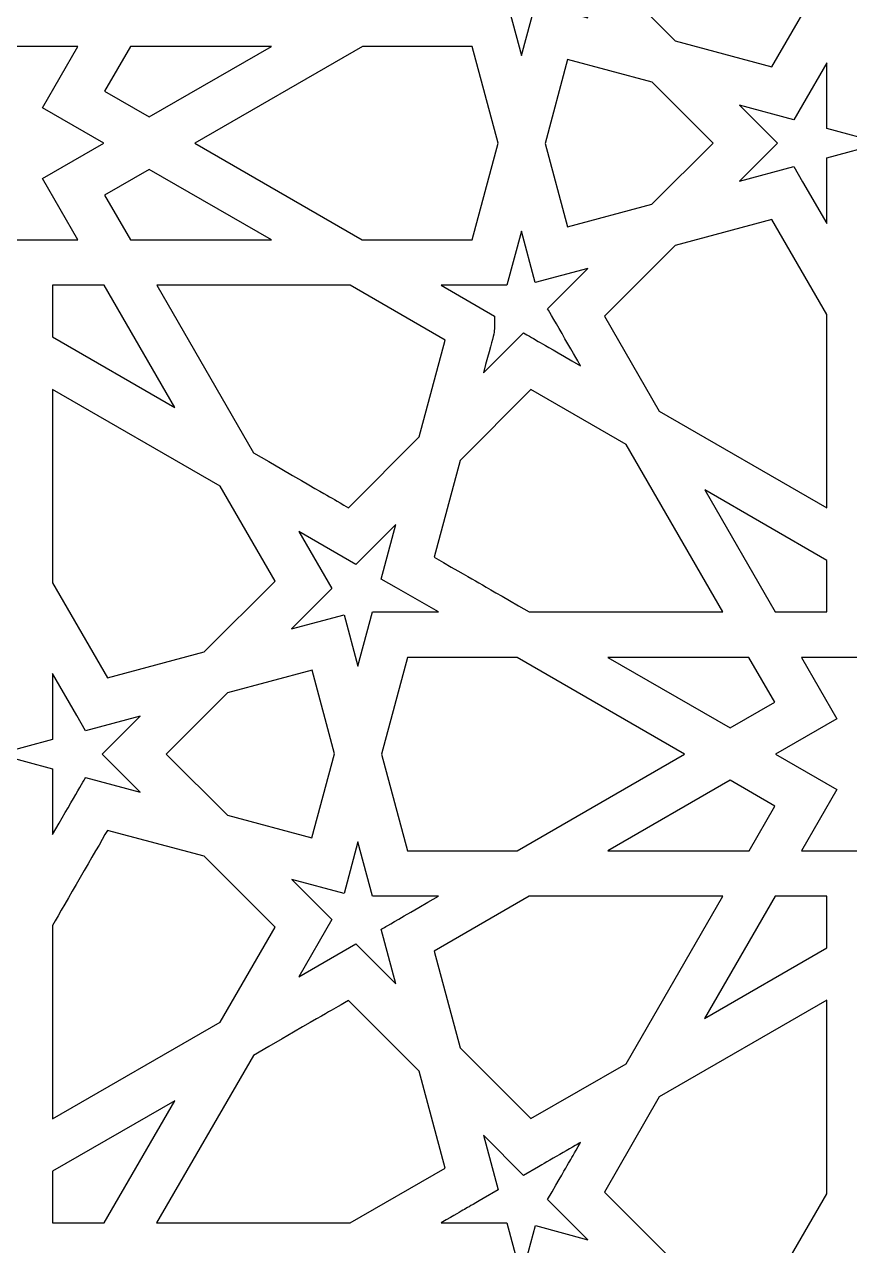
# Model space of a CAD drawing. Header units: millimetres. Extents: x -57 to 56, y -100 to 112.
# Drawn here: x -28.94 to -3.55, y -56.68 to -19.1 of the extents above; entities that cross this region are included whole.
import ezdxf

# ---------------------------------------------------------------- set-up
doc = ezdxf.new("R2010")
doc.units = ezdxf.units.MM
doc.header["$MEASUREMENT"] = 0
doc.layers.add('layer 1', color=7, linetype='Continuous')

msp = doc.modelspace()

# ---------------------------------------------------------------- linework, layer by layer
at = {"layer": 'layer 1', "color": 250}
for points, knots in [([(-24.372, 94.4411), (-38.1806, 87.6628), (-48.5742, 75.4542), (-53.0874, 60.935), (-53.0874, 60.935), (-56.6521, 49.4658), (-55.5912, 52.1945), (-55.5912, -99.8361), (-55.5912, -99.8361), (-52.4793, -99.8361), (52.9544, -99.8361), (55.9213, -99.8361), (55.9213, -99.8361), (55.9213, -98.4327), (55.9213, -97.8601), (55.9213, -96.466), (55.9213, -96.466), (55.9213, 55.9079), (56.001, 45.5757), (55.7428, 48.8312), (55.7428, 48.8312), (52.6358, 88.0279), (10.7823, 111.699), (-24.372, 94.4411)], [0, 0, 0, 0, 0.1428571, 0.1428571, 0.1428571, 0.1428571, 0.2857143, 0.2857143, 0.2857143, 0.2857143, 0.4285714, 0.4285714, 0.4285714, 0.4285714, 0.5714286, 0.5714286, 0.5714286, 0.5714286, 0.7142857, 0.7142857, 0.7142857, 0.7142857, 1, 1, 1, 1]), ([(-5.9351, -20.4036), (-5.9351, -20.4036), (-8.9129, -19.6053), (-8.9129, -19.6053), (-8.9129, -19.6053), (-8.9129, -19.6053), (-11.0913, -17.4265), (-11.0913, -17.4265), (-11.0913, -17.4265), (-11.0913, -17.4265), (-9.4022, -14.5023), (-9.4022, -14.5023), (-9.4022, -14.5023), (-9.4022, -14.5023), (-4.2471, -11.5259), (-4.2471, -11.5259), (-4.2471, -11.5259), (-4.2471, -11.5259), (-4.2471, -17.4794), (-4.2471, -17.4794), (-4.2471, -17.4794), (-4.2471, -17.4794), (-5.9351, -20.4036), (-5.9351, -20.4036)], [0, 0, 0, 0, 0.1428571, 0.1428571, 0.1428571, 0.1428571, 0.2857143, 0.2857143, 0.2857143, 0.2857143, 0.4285714, 0.4285714, 0.4285714, 0.4285714, 0.5714286, 0.5714286, 0.5714286, 0.5714286, 0.7142857, 0.7142857, 0.7142857, 0.7142857, 1, 1, 1, 1]), ([(-12.8383, -17.6558), (-12.8383, -17.6558), (-12.8379, -17.6562), (-12.8379, -17.6562), (-12.8379, -17.6562), (-12.8379, -17.6562), (-12.8383, -17.6569), (-12.8383, -17.6569), (-12.8383, -17.6569), (-12.8383, -17.6569), (-11.6029, -18.8923), (-11.6029, -18.8923), (-11.6029, -18.8923), (-11.6029, -18.8923), (-13.2154, -18.4601), (-13.2154, -18.4601), (-13.2154, -18.4601), (-13.2154, -18.4601), (-13.6416, -20.0536), (-13.6416, -20.0536), (-13.6416, -20.0536), (-13.6416, -20.0536), (-14.0914, -18.3758), (-14.0914, -18.3758), (-14.0914, -18.3758), (-14.7669, -18.3758), (-15.2181, -18.3758), (-16.116, -18.3758), (-16.116, -18.3758), (-16.116, -18.3758), (-14.3616, -17.363), (-14.3616, -17.363), (-14.3616, -17.363), (-14.3616, -17.363), (-14.3619, -17.3619), (-14.3619, -17.3619), (-14.3619, -17.3619), (-14.3619, -17.3619), (-14.3616, -17.3616), (-14.3616, -17.3616), (-14.3616, -17.3616), (-14.3616, -17.3616), (-14.8117, -15.6831), (-14.8117, -15.6831), (-14.8117, -15.6831), (-14.8117, -15.6831), (-13.5809, -16.915), (-13.5809, -16.915), (-13.5809, -16.915), (-13.5809, -16.915), (-11.8255, -15.9022), (-11.8255, -15.9022), (-11.8255, -15.9022), (-12.2566, -16.6486), (-12.0389, -16.2715), (-12.8383, -17.6558)], [0, 0, 0, 0, 0.0666667, 0.0666667, 0.0666667, 0.0666667, 0.1333333, 0.1333333, 0.1333333, 0.1333333, 0.2, 0.2, 0.2, 0.2, 0.2666667, 0.2666667, 0.2666667, 0.2666667, 0.3333333, 0.3333333, 0.3333333, 0.3333333, 0.4, 0.4, 0.4, 0.4, 0.4666667, 0.4666667, 0.4666667, 0.4666667, 0.5333333, 0.5333333, 0.5333333, 0.5333333, 0.6, 0.6, 0.6, 0.6, 0.6666667, 0.6666667, 0.6666667, 0.6666667, 0.7333333, 0.7333333, 0.7333333, 0.7333333, 0.8, 0.8, 0.8, 0.8, 0.8666667, 0.8666667, 0.8666667, 0.8666667, 1, 1, 1, 1]), ([(-31.3556, -26.8178), (-31.3556, -26.8178), (-32.4448, -28.7045), (-32.4448, -28.7045), (-32.4448, -28.7045), (-32.4448, -28.7045), (-33.5341, -26.8178), (-33.5341, -26.8178), (-33.5341, -26.8178), (-33.5341, -26.8178), (-35.4225, -27.9075), (-35.4225, -27.9075), (-35.4225, -27.9075), (-35.4225, -27.9075), (-35.4225, -25.727), (-35.4225, -25.727), (-35.4225, -25.727), (-35.4225, -25.727), (-37.6006, -25.727), (-37.6006, -25.727), (-37.6006, -25.727), (-37.6006, -25.727), (-36.5118, -23.8414), (-36.5118, -23.8414), (-36.5118, -23.8414), (-36.5118, -23.8414), (-36.5124, -23.8411), (-36.5124, -23.8411), (-36.5124, -23.8411), (-36.5124, -23.8411), (-36.5118, -23.84), (-36.5118, -23.84), (-36.5118, -23.84), (-36.5118, -23.84), (-38.3985, -22.7513), (-38.3985, -22.7513), (-38.3985, -22.7513), (-38.3985, -22.7513), (-36.5121, -21.6627), (-36.5121, -21.6627), (-36.5121, -21.6627), (-36.5121, -21.6627), (-36.5127, -21.662), (-36.5127, -21.662), (-36.5127, -21.662), (-36.5127, -21.662), (-36.5118, -21.6612), (-36.5118, -21.6612), (-36.5118, -21.6612), (-36.5118, -21.6612), (-37.601, -19.7746), (-37.601, -19.7746), (-37.601, -19.7746), (-37.601, -19.7746), (-35.4225, -19.7746), (-35.4225, -19.7746), (-35.4225, -19.7746), (-35.4225, -19.7746), (-35.4225, -17.5951), (-35.4225, -17.5951), (-35.4225, -17.5951), (-35.4225, -17.5951), (-33.5341, -18.6849), (-33.5341, -18.6849), (-33.5341, -18.6849), (-33.5341, -18.6849), (-32.4449, -16.7975), (-32.4449, -16.7975), (-32.4449, -16.7975), (-32.4449, -16.7975), (-31.3556, -18.6849), (-31.3556, -18.6849), (-31.3556, -18.6849), (-31.3556, -18.6849), (-29.4673, -17.5951), (-29.4673, -17.5951), (-29.4673, -17.5951), (-29.4673, -17.5951), (-29.4673, -19.7746), (-29.4673, -19.7746), (-29.4673, -19.7746), (-29.4673, -19.7746), (-27.2887, -19.7746), (-27.2887, -19.7746), (-27.2887, -19.7746), (-27.2887, -19.7746), (-28.3777, -21.6612), (-28.3777, -21.6612), (-28.3777, -21.6612), (-28.3777, -21.6612), (-28.3773, -21.6616), (-28.3773, -21.6616), (-28.3773, -21.6616), (-28.3773, -21.6616), (-28.3777, -21.6623), (-28.3777, -21.6623), (-28.3777, -21.6623), (-28.3777, -21.6623), (-26.4924, -22.7513), (-26.4924, -22.7513), (-26.4924, -22.7513), (-26.4924, -22.7513), (-28.3779, -23.8404), (-28.3779, -23.8404), (-28.3779, -23.8404), (-28.3779, -23.8404), (-28.3774, -23.8411), (-28.3774, -23.8411), (-28.3774, -23.8411), (-28.3774, -23.8411), (-28.3779, -23.8414), (-28.3779, -23.8414), (-28.3779, -23.8414), (-28.3779, -23.8414), (-27.2892, -25.727), (-27.2892, -25.727), (-27.2892, -25.727), (-27.2892, -25.727), (-29.4673, -25.727), (-29.4673, -25.727), (-29.4673, -25.727), (-29.4673, -25.727), (-29.4673, -27.9075), (-29.4673, -27.9075), (-29.4673, -27.9075), (-29.4673, -27.9075), (-31.3556, -26.8178), (-31.3556, -26.8178)], [0, 0, 0, 0, 0.030303, 0.030303, 0.030303, 0.030303, 0.0606061, 0.0606061, 0.0606061, 0.0606061, 0.0909091, 0.0909091, 0.0909091, 0.0909091, 0.1212121, 0.1212121, 0.1212121, 0.1212121, 0.1515152, 0.1515152, 0.1515152, 0.1515152, 0.1818182, 0.1818182, 0.1818182, 0.1818182, 0.2121212, 0.2121212, 0.2121212, 0.2121212, 0.2424242, 0.2424242, 0.2424242, 0.2424242, 0.2727273, 0.2727273, 0.2727273, 0.2727273, 0.3030303, 0.3030303, 0.3030303, 0.3030303, 0.3333333, 0.3333333, 0.3333333, 0.3333333, 0.3636364, 0.3636364, 0.3636364, 0.3636364, 0.3939394, 0.3939394, 0.3939394, 0.3939394, 0.4242424, 0.4242424, 0.4242424, 0.4242424, 0.4545455, 0.4545455, 0.4545455, 0.4545455, 0.4848485, 0.4848485, 0.4848485, 0.4848485, 0.5151515, 0.5151515, 0.5151515, 0.5151515, 0.5454545, 0.5454545, 0.5454545, 0.5454545, 0.5757576, 0.5757576, 0.5757576, 0.5757576, 0.6060606, 0.6060606, 0.6060606, 0.6060606, 0.6363636, 0.6363636, 0.6363636, 0.6363636, 0.6666667, 0.6666667, 0.6666667, 0.6666667, 0.6969697, 0.6969697, 0.6969697, 0.6969697, 0.7272727, 0.7272727, 0.7272727, 0.7272727, 0.7575758, 0.7575758, 0.7575758, 0.7575758, 0.7878788, 0.7878788, 0.7878788, 0.7878788, 0.8181818, 0.8181818, 0.8181818, 0.8181818, 0.8484848, 0.8484848, 0.8484848, 0.8484848, 0.8787879, 0.8787879, 0.8787879, 0.8787879, 0.9090909, 0.9090909, 0.9090909, 0.9090909, 0.9393939, 0.9393939, 0.9393939, 0.9393939, 1, 1, 1, 1]), ([(-21.3358, -19.7746), (-21.3358, -19.7746), (-25.0937, -21.9438), (-25.0937, -21.9438), (-25.0937, -21.9438), (-25.0937, -21.9438), (-26.4687, -21.1501), (-26.4687, -21.1501), (-26.4687, -21.1501), (-26.4687, -21.1501), (-25.6749, -19.7746), (-25.6749, -19.7746), (-25.6749, -19.7746), (-25.6749, -19.7746), (-21.3358, -19.7746), (-21.3358, -19.7746)], [0, 0, 0, 0, 0.2, 0.2, 0.2, 0.2, 0.4, 0.4, 0.4, 0.4, 0.6, 0.6, 0.6, 0.6, 1, 1, 1, 1]), ([(-23.6951, -22.7513), (-23.6951, -22.7513), (-18.5385, -19.7746), (-18.5385, -19.7746), (-18.5385, -19.7746), (-18.5385, -19.7746), (-15.1635, -19.7746), (-15.1635, -19.7746), (-15.1635, -19.7746), (-15.1635, -19.7746), (-14.3651, -22.7513), (-14.3651, -22.7513), (-14.3651, -22.7513), (-14.3651, -22.7513), (-15.1624, -25.727), (-15.1624, -25.727), (-15.1624, -25.727), (-15.1624, -25.727), (-18.5406, -25.727), (-18.5406, -25.727), (-18.5406, -25.727), (-18.5406, -25.727), (-23.6951, -22.7513), (-23.6951, -22.7513)], [0, 0, 0, 0, 0.1428571, 0.1428571, 0.1428571, 0.1428571, 0.2857143, 0.2857143, 0.2857143, 0.2857143, 0.4285714, 0.4285714, 0.4285714, 0.4285714, 0.5714286, 0.5714286, 0.5714286, 0.5714286, 0.7142857, 0.7142857, 0.7142857, 0.7142857, 1, 1, 1, 1]), ([(-12.2252, -20.1746), (-12.2252, -20.1746), (-9.6248, -20.8714), (-9.6248, -20.8714), (-9.6248, -20.8714), (-9.6248, -20.8714), (-7.7463, -22.7499), (-7.7463, -22.7499), (-7.7463, -22.7499), (-7.7463, -22.7499), (-9.6294, -24.6331), (-9.6294, -24.6331), (-9.6294, -24.6331), (-9.6294, -24.6331), (-12.2298, -25.3294), (-12.2298, -25.3294), (-12.2298, -25.3294), (-12.2298, -25.3294), (-12.917, -22.7609), (-12.917, -22.7609), (-12.917, -22.7609), (-12.917, -22.7609), (-12.2252, -20.1746), (-12.2252, -20.1746)], [0, 0, 0, 0, 0.1428571, 0.1428571, 0.1428571, 0.1428571, 0.2857143, 0.2857143, 0.2857143, 0.2857143, 0.4285714, 0.4285714, 0.4285714, 0.4285714, 0.5714286, 0.5714286, 0.5714286, 0.5714286, 0.7142857, 0.7142857, 0.7142857, 0.7142857, 1, 1, 1, 1]), ([(-4.9929, -23.9363), (-4.9929, -23.9363), (-4.9932, -23.9363), (-4.9932, -23.9363), (-4.9932, -23.9363), (-4.9932, -23.9363), (-5.261, -23.4721), (-5.261, -23.4721), (-5.261, -23.4721), (-5.261, -23.4721), (-6.936, -23.9208), (-6.936, -23.9208), (-6.936, -23.9208), (-6.936, -23.9208), (-5.7676, -22.7524), (-5.7676, -22.7524), (-5.7676, -22.7524), (-5.7676, -22.7524), (-5.77, -22.7499), (-5.77, -22.7499), (-5.77, -22.7499), (-5.77, -22.7499), (-5.7697, -22.7496), (-5.7697, -22.7496), (-5.7697, -22.7496), (-5.7697, -22.7496), (-6.9363, -21.5829), (-6.9363, -21.5829), (-6.9363, -21.5829), (-6.9363, -21.5829), (-5.261, -22.032), (-5.261, -22.032), (-5.261, -22.032), (-5.261, -22.032), (-4.9929, -21.5678), (-4.9929, -21.5678), (-4.9929, -21.5678), (-4.9929, -21.5678), (-4.9929, -21.5678), (-4.9929, -21.5678), (-4.9929, -21.5678), (-4.9929, -21.5678), (-4.2471, -20.2759), (-4.2471, -20.2759), (-4.2471, -20.2759), (-4.2471, -21.1755), (-4.2471, -21.6281), (-4.2471, -22.3022), (-4.2471, -22.3022), (-4.2471, -22.3022), (-2.5714, -22.7517), (-2.5714, -22.7517), (-2.5714, -22.7517), (-2.5714, -22.7517), (-4.2471, -23.2004), (-4.2471, -23.2004), (-4.2471, -23.2004), (-4.2471, -23.8576), (-4.2471, -24.3431), (-4.2471, -25.2278), (-4.2471, -25.2278), (-4.2471, -25.2278), (-4.9929, -23.9363), (-4.9929, -23.9363)], [0, 0, 0, 0, 0.0588235, 0.0588235, 0.0588235, 0.0588235, 0.1176471, 0.1176471, 0.1176471, 0.1176471, 0.1764706, 0.1764706, 0.1764706, 0.1764706, 0.2352941, 0.2352941, 0.2352941, 0.2352941, 0.2941176, 0.2941176, 0.2941176, 0.2941176, 0.3529412, 0.3529412, 0.3529412, 0.3529412, 0.4117647, 0.4117647, 0.4117647, 0.4117647, 0.4705882, 0.4705882, 0.4705882, 0.4705882, 0.5294118, 0.5294118, 0.5294118, 0.5294118, 0.5882353, 0.5882353, 0.5882353, 0.5882353, 0.6470588, 0.6470588, 0.6470588, 0.6470588, 0.7058824, 0.7058824, 0.7058824, 0.7058824, 0.7647059, 0.7647059, 0.7647059, 0.7647059, 0.8235294, 0.8235294, 0.8235294, 0.8235294, 0.8823529, 0.8823529, 0.8823529, 0.8823529, 1, 1, 1, 1]), ([(-21.3378, -25.727), (-21.3378, -25.727), (-25.6749, -25.727), (-25.6749, -25.727), (-25.6749, -25.727), (-25.6749, -25.727), (-26.4684, -24.3526), (-26.4684, -24.3526), (-26.4684, -24.3526), (-26.4684, -24.3526), (-25.0937, -23.5588), (-25.0937, -23.5588), (-25.0937, -23.5588), (-25.0937, -23.5588), (-21.3378, -25.727), (-21.3378, -25.727)], [0, 0, 0, 0, 0.2, 0.2, 0.2, 0.2, 0.4, 0.4, 0.4, 0.4, 0.6, 0.6, 0.6, 0.6, 1, 1, 1, 1]), ([(-9.4033, -31.001), (-9.4033, -31.001), (-11.092, -28.0765), (-11.092, -28.0765), (-11.092, -28.0765), (-11.092, -28.0765), (-8.9129, -25.8967), (-8.9129, -25.8967), (-8.9129, -25.8967), (-8.9129, -25.8967), (-5.9355, -25.0991), (-5.9355, -25.0991), (-5.9355, -25.0991), (-5.9355, -25.0991), (-4.2471, -28.0229), (-4.2471, -28.0229), (-4.2471, -28.0229), (-4.2471, -28.0229), (-4.2471, -33.9781), (-4.2471, -33.9781), (-4.2471, -33.9781), (-4.2471, -33.9781), (-9.4033, -31.001), (-9.4033, -31.001)], [0, 0, 0, 0, 0.1428571, 0.1428571, 0.1428571, 0.1428571, 0.2857143, 0.2857143, 0.2857143, 0.2857143, 0.4285714, 0.4285714, 0.4285714, 0.4285714, 0.5714286, 0.5714286, 0.5714286, 0.5714286, 0.7142857, 0.7142857, 0.7142857, 0.7142857, 1, 1, 1, 1]), ([(-11.8244, -29.603), (-13.3784, -28.7059), (-12.9956, -28.9271), (-13.5805, -28.5891), (-13.5805, -28.5891), (-13.5805, -28.5891), (-14.8139, -29.8228), (-14.8139, -29.8228), (-14.8139, -29.8228), (-14.4194, -28.3496), (-14.478, -28.7076), (-14.478, -28.0719), (-14.478, -28.0719), (-14.478, -28.0719), (-16.1174, -27.1258), (-16.1174, -27.1258), (-16.1174, -27.1258), (-15.2174, -27.1258), (-14.7638, -27.1258), (-14.0903, -27.1258), (-14.0903, -27.1258), (-14.0903, -27.1258), (-13.6433, -25.4571), (-13.6433, -25.4571), (-13.6433, -25.4571), (-13.6433, -25.4571), (-13.2197, -27.0411), (-13.2197, -27.0411), (-13.2197, -27.0411), (-13.2197, -27.0411), (-13.2182, -27.0408), (-13.2182, -27.0408), (-13.2182, -27.0408), (-13.2182, -27.0408), (-13.2175, -27.0443), (-13.2175, -27.0443), (-13.2175, -27.0443), (-13.2175, -27.0443), (-11.6039, -26.6121), (-11.6039, -26.6121), (-11.6039, -26.6121), (-11.6039, -26.6121), (-12.8383, -27.8469), (-12.8383, -27.8469), (-12.8383, -27.8469), (-12.7628, -27.9774), (-11.8272, -29.5984), (-11.8244, -29.603)], [0, 0, 0, 0, 0.0769231, 0.0769231, 0.0769231, 0.0769231, 0.1538462, 0.1538462, 0.1538462, 0.1538462, 0.2307692, 0.2307692, 0.2307692, 0.2307692, 0.3076923, 0.3076923, 0.3076923, 0.3076923, 0.3846154, 0.3846154, 0.3846154, 0.3846154, 0.4615385, 0.4615385, 0.4615385, 0.4615385, 0.5384615, 0.5384615, 0.5384615, 0.5384615, 0.6153846, 0.6153846, 0.6153846, 0.6153846, 0.6923077, 0.6923077, 0.6923077, 0.6923077, 0.7692308, 0.7692308, 0.7692308, 0.7692308, 0.8461538, 0.8461538, 0.8461538, 0.8461538, 1, 1, 1, 1]), ([(-26.4818, -27.1258), (-26.4818, -27.1258), (-24.3122, -30.8839), (-24.3122, -30.8839), (-24.3122, -30.8839), (-24.3122, -30.8839), (-28.07, -28.714), (-28.07, -28.714), (-28.07, -28.714), (-28.07, -28.714), (-28.07, -27.1258), (-28.07, -27.1258), (-28.07, -27.1258), (-28.07, -27.1258), (-26.4818, -27.1258), (-26.4818, -27.1258)], [0, 0, 0, 0, 0.2, 0.2, 0.2, 0.2, 0.4, 0.4, 0.4, 0.4, 0.6, 0.6, 0.6, 0.6, 1, 1, 1, 1]), ([(-18.9156, -27.1258), (-18.9156, -27.1258), (-15.9904, -28.8138), (-15.9904, -28.8138), (-15.9904, -28.8138), (-15.9904, -28.8138), (-16.7876, -31.7899), (-16.7876, -31.7899), (-16.7876, -31.7899), (-16.7876, -31.7899), (-18.9668, -33.97), (-18.9668, -33.97), (-18.9668, -33.97), (-19.8078, -33.4846), (-19.1809, -33.8465), (-21.8903, -32.282), (-21.8903, -32.282), (-21.8903, -32.282), (-24.8672, -27.1258), (-24.8672, -27.1258), (-24.8672, -27.1258), (-24.8672, -27.1258), (-18.9156, -27.1258), (-18.9156, -27.1258)], [0, 0, 0, 0, 0.1428571, 0.1428571, 0.1428571, 0.1428571, 0.2857143, 0.2857143, 0.2857143, 0.2857143, 0.4285714, 0.4285714, 0.4285714, 0.4285714, 0.5714286, 0.5714286, 0.5714286, 0.5714286, 0.7142857, 0.7142857, 0.7142857, 0.7142857, 1, 1, 1, 1]), ([(-28.07, -30.329), (-28.07, -30.329), (-22.9139, -33.3057), (-22.9139, -33.3057), (-22.9139, -33.3057), (-22.9139, -33.3057), (-21.2259, -36.2296), (-21.2259, -36.2296), (-21.2259, -36.2296), (-21.2259, -36.2296), (-23.4043, -38.408), (-23.4043, -38.408), (-23.4043, -38.408), (-23.4043, -38.408), (-26.3819, -39.2063), (-26.3819, -39.2063), (-26.3819, -39.2063), (-26.3819, -39.2063), (-28.07, -36.2821), (-28.07, -36.2821), (-28.07, -36.2821), (-28.07, -36.2821), (-28.07, -30.329), (-28.07, -30.329)], [0, 0, 0, 0, 0.1428571, 0.1428571, 0.1428571, 0.1428571, 0.2857143, 0.2857143, 0.2857143, 0.2857143, 0.4285714, 0.4285714, 0.4285714, 0.4285714, 0.5714286, 0.5714286, 0.5714286, 0.5714286, 0.7142857, 0.7142857, 0.7142857, 0.7142857, 1, 1, 1, 1]), ([(-16.328, -35.4919), (-16.328, -35.4919), (-15.5296, -32.5148), (-15.5296, -32.5148), (-15.5296, -32.5148), (-15.5296, -32.5148), (-13.3505, -30.3357), (-13.3505, -30.3357), (-13.3505, -30.3357), (-13.3505, -30.3357), (-10.426, -32.0252), (-10.426, -32.0252), (-10.426, -32.0252), (-10.426, -32.0252), (-7.4496, -37.1803), (-7.4496, -37.1803), (-7.4496, -37.1803), (-7.4496, -37.1803), (-13.4042, -37.1803), (-13.4042, -37.1803), (-13.4042, -37.1803), (-15.3102, -36.0796), (-14.659, -36.4557), (-16.328, -35.4919)], [0, 0, 0, 0, 0.1428571, 0.1428571, 0.1428571, 0.1428571, 0.2857143, 0.2857143, 0.2857143, 0.2857143, 0.4285714, 0.4285714, 0.4285714, 0.4285714, 0.5714286, 0.5714286, 0.5714286, 0.5714286, 0.7142857, 0.7142857, 0.7142857, 0.7142857, 1, 1, 1, 1]), ([(-8.0059, -33.4215), (-8.0059, -33.4215), (-4.2471, -35.5917), (-4.2471, -35.5917), (-4.2471, -35.5917), (-4.2471, -35.5917), (-4.2471, -37.1803), (-4.2471, -37.1803), (-4.2471, -37.1803), (-4.2471, -37.1803), (-5.8357, -37.1803), (-5.8357, -37.1803), (-5.8357, -37.1803), (-5.8357, -37.1803), (-8.0059, -33.4215), (-8.0059, -33.4215)], [0, 0, 0, 0, 0.2, 0.2, 0.2, 0.2, 0.4, 0.4, 0.4, 0.4, 0.6, 0.6, 0.6, 0.6, 1, 1, 1, 1]), ([(-19.479, -36.4603), (-19.479, -36.4603), (-19.4797, -36.4592), (-19.4797, -36.4592), (-19.4797, -36.4592), (-19.4797, -36.4592), (-19.479, -36.4589), (-19.479, -36.4589), (-19.479, -36.4589), (-19.479, -36.4589), (-20.4918, -34.7045), (-20.4918, -34.7045), (-20.4918, -34.7045), (-20.4918, -34.7045), (-18.7367, -35.7177), (-18.7367, -35.7177), (-18.7367, -35.7177), (-18.7367, -35.7177), (-17.5048, -34.4851), (-17.5048, -34.4851), (-17.5048, -34.4851), (-17.5048, -34.4851), (-17.9553, -36.1661), (-17.9553, -36.1661), (-17.9553, -36.1661), (-17.9553, -36.1661), (-17.4911, -36.4338), (-17.4911, -36.4338), (-17.4911, -36.4338), (-17.4911, -36.4338), (-17.4911, -36.4342), (-17.4911, -36.4342), (-17.4911, -36.4342), (-17.4911, -36.4342), (-16.1989, -37.1803), (-16.1989, -37.1803), (-16.1989, -37.1803), (-17.0988, -37.1803), (-17.5514, -37.1803), (-18.2256, -37.1803), (-18.2256, -37.1803), (-18.2256, -37.1803), (-18.6732, -38.8503), (-18.6732, -38.8503), (-18.6732, -38.8503), (-18.6732, -38.8503), (-19.0976, -37.2643), (-19.0976, -37.2643), (-19.0976, -37.2643), (-19.0976, -37.2643), (-20.7172, -37.6982), (-20.7172, -37.6982), (-20.7172, -37.6982), (-20.7172, -37.6982), (-19.479, -36.4603), (-19.479, -36.4603)], [0, 0, 0, 0, 0.0666667, 0.0666667, 0.0666667, 0.0666667, 0.1333333, 0.1333333, 0.1333333, 0.1333333, 0.2, 0.2, 0.2, 0.2, 0.2666667, 0.2666667, 0.2666667, 0.2666667, 0.3333333, 0.3333333, 0.3333333, 0.3333333, 0.4, 0.4, 0.4, 0.4, 0.4666667, 0.4666667, 0.4666667, 0.4666667, 0.5333333, 0.5333333, 0.5333333, 0.5333333, 0.6, 0.6, 0.6, 0.6, 0.6666667, 0.6666667, 0.6666667, 0.6666667, 0.7333333, 0.7333333, 0.7333333, 0.7333333, 0.8, 0.8, 0.8, 0.8, 0.8666667, 0.8666667, 0.8666667, 0.8666667, 1, 1, 1, 1]), ([(1.2171, -45.6223), (1.2171, -45.6223), (0.1277, -47.5089), (0.1277, -47.5089), (0.1277, -47.5089), (0.1277, -47.5089), (-0.9617, -45.6223), (-0.9617, -45.6223), (-0.9617, -45.6223), (-0.9617, -45.6223), (-2.8497, -46.7116), (-2.8497, -46.7116), (-2.8497, -46.7116), (-2.8497, -46.7116), (-2.8497, -44.5311), (-2.8497, -44.5311), (-2.8497, -44.5311), (-2.8497, -44.5311), (-5.0289, -44.5311), (-5.0289, -44.5311), (-5.0289, -44.5311), (-5.0289, -44.5311), (-3.9391, -42.6445), (-3.9391, -42.6445), (-3.9391, -42.6445), (-3.9391, -42.6445), (-5.8272, -41.5551), (-5.8272, -41.5551), (-5.8272, -41.5551), (-5.8272, -41.5551), (-3.9391, -40.4657), (-3.9391, -40.4657), (-3.9391, -40.4657), (-3.9391, -40.4657), (-5.0292, -38.5776), (-5.0292, -38.5776), (-5.0292, -38.5776), (-5.0292, -38.5776), (-2.8497, -38.5776), (-2.8497, -38.5776), (-2.8497, -38.5776), (-2.8497, -38.5776), (-2.8497, -36.3982), (-2.8497, -36.3982), (-2.8497, -36.3982), (-2.8497, -36.3982), (-0.9617, -37.4879), (-0.9617, -37.4879), (-0.9617, -37.4879), (-0.9617, -37.4879), (0.1277, -35.6006), (0.1277, -35.6006), (0.1277, -35.6006), (0.1277, -35.6006), (1.2171, -37.4879), (1.2171, -37.4879), (1.2171, -37.4879), (1.2171, -37.4879), (3.1055, -36.3982), (3.1055, -36.3982), (3.1055, -36.3982), (3.1055, -36.3982), (3.1055, -38.5776), (3.1055, -38.5776), (3.1055, -38.5776), (3.1055, -38.5776), (5.2846, -38.5776), (5.2846, -38.5776), (5.2846, -38.5776), (5.2846, -38.5776), (4.1949, -40.4657), (4.1949, -40.4657), (4.1949, -40.4657), (4.1949, -40.4657), (6.0815, -41.5551), (6.0815, -41.5551), (6.0815, -41.5551), (6.0815, -41.5551), (4.1945, -42.6445), (4.1945, -42.6445), (4.1945, -42.6445), (4.1945, -42.6445), (5.2842, -44.5311), (5.2842, -44.5311), (5.2842, -44.5311), (5.2842, -44.5311), (3.1055, -44.5311), (3.1055, -44.5311), (3.1055, -44.5311), (3.1055, -44.5311), (3.1055, -46.7116), (3.1055, -46.7116), (3.1055, -46.7116), (3.1055, -46.7116), (1.2171, -45.6223), (1.2171, -45.6223)], [0, 0, 0, 0, 0.04, 0.04, 0.04, 0.04, 0.08, 0.08, 0.08, 0.08, 0.12, 0.12, 0.12, 0.12, 0.16, 0.16, 0.16, 0.16, 0.2, 0.2, 0.2, 0.2, 0.24, 0.24, 0.24, 0.24, 0.28, 0.28, 0.28, 0.28, 0.32, 0.32, 0.32, 0.32, 0.36, 0.36, 0.36, 0.36, 0.4, 0.4, 0.4, 0.4, 0.44, 0.44, 0.44, 0.44, 0.48, 0.48, 0.48, 0.48, 0.52, 0.52, 0.52, 0.52, 0.56, 0.56, 0.56, 0.56, 0.6, 0.6, 0.6, 0.6, 0.64, 0.64, 0.64, 0.64, 0.68, 0.68, 0.68, 0.68, 0.72, 0.72, 0.72, 0.72, 0.76, 0.76, 0.76, 0.76, 0.8, 0.8, 0.8, 0.8, 0.84, 0.84, 0.84, 0.84, 0.88, 0.88, 0.88, 0.88, 0.92, 0.92, 0.92, 0.92, 1, 1, 1, 1]), ([(-8.6223, -41.5551), (-8.6223, -41.5551), (-13.7781, -44.5311), (-13.7781, -44.5311), (-13.7781, -44.5311), (-13.7781, -44.5311), (-17.1549, -44.5311), (-17.1549, -44.5311), (-17.1549, -44.5311), (-17.1549, -44.5311), (-17.9522, -41.5551), (-17.9522, -41.5551), (-17.9522, -41.5551), (-17.9522, -41.5551), (-17.1538, -38.5776), (-17.1538, -38.5776), (-17.1538, -38.5776), (-17.1538, -38.5776), (-13.7788, -38.5776), (-13.7788, -38.5776), (-13.7788, -38.5776), (-13.7788, -38.5776), (-8.6223, -41.5547), (-8.6223, -41.5547), (-8.6223, -41.5547), (-8.6223, -41.5547), (-8.6226, -41.5551), (-8.6226, -41.5551), (-8.6226, -41.5551), (-8.6226, -41.5551), (-8.6223, -41.5551), (-8.6223, -41.5551)], [0, 0, 0, 0, 0.1111111, 0.1111111, 0.1111111, 0.1111111, 0.2222222, 0.2222222, 0.2222222, 0.2222222, 0.3333333, 0.3333333, 0.3333333, 0.3333333, 0.4444444, 0.4444444, 0.4444444, 0.4444444, 0.5555556, 0.5555556, 0.5555556, 0.5555556, 0.6666667, 0.6666667, 0.6666667, 0.6666667, 0.7777778, 0.7777778, 0.7777778, 0.7777778, 1, 1, 1, 1]), ([(-7.2245, -40.7483), (-7.2245, -40.7483), (-10.9845, -38.5776), (-10.9845, -38.5776), (-10.9845, -38.5776), (-10.5198, -38.5776), (-7.1956, -38.5776), (-6.6428, -38.5776), (-6.6428, -38.5776), (-6.6428, -38.5776), (-5.8484, -39.9538), (-5.8484, -39.9538), (-5.8484, -39.9538), (-5.8484, -39.9538), (-7.2245, -40.7483), (-7.2245, -40.7483)], [0, 0, 0, 0, 0.2, 0.2, 0.2, 0.2, 0.4, 0.4, 0.4, 0.4, 0.6, 0.6, 0.6, 0.6, 1, 1, 1, 1]), ([(-29.7452, -41.5547), (-29.7452, -41.5547), (-28.07, -41.1053), (-28.07, -41.1053), (-28.07, -41.1053), (-28.07, -41.1053), (-28.07, -41.1039), (-28.07, -41.1039), (-28.07, -41.1039), (-28.07, -40.4297), (-28.07, -39.9778), (-28.07, -39.0789), (-28.07, -39.0789), (-28.07, -39.0789), (-27.3242, -40.3708), (-27.3242, -40.3708), (-27.3242, -40.3708), (-27.3242, -40.3708), (-27.324, -40.3708), (-27.324, -40.3708), (-27.324, -40.3708), (-27.324, -40.3708), (-27.056, -40.8351), (-27.056, -40.8351), (-27.056, -40.8351), (-27.056, -40.8351), (-25.3756, -40.3846), (-25.3756, -40.3846), (-25.3756, -40.3846), (-25.3756, -40.3846), (-26.5474, -41.5562), (-26.5474, -41.5562), (-26.5474, -41.5562), (-26.5474, -41.5562), (-25.38, -42.7238), (-25.38, -42.7238), (-25.38, -42.7238), (-25.38, -42.7238), (-27.056, -42.2748), (-27.056, -42.2748), (-27.056, -42.2748), (-27.056, -42.2748), (-27.5234, -43.084), (-28.07, -44.0305), (-28.07, -44.0305), (-28.07, -43.1306), (-28.07, -42.6776), (-28.07, -42.0031), (-28.07, -42.0031), (-28.07, -42.0031), (-29.7452, -41.5547), (-29.7452, -41.5547)], [0, 0, 0, 0, 0.0714286, 0.0714286, 0.0714286, 0.0714286, 0.1428571, 0.1428571, 0.1428571, 0.1428571, 0.2142857, 0.2142857, 0.2142857, 0.2142857, 0.2857143, 0.2857143, 0.2857143, 0.2857143, 0.3571429, 0.3571429, 0.3571429, 0.3571429, 0.4285714, 0.4285714, 0.4285714, 0.4285714, 0.5, 0.5, 0.5, 0.5, 0.5714286, 0.5714286, 0.5714286, 0.5714286, 0.6428571, 0.6428571, 0.6428571, 0.6428571, 0.7142857, 0.7142857, 0.7142857, 0.7142857, 0.7857143, 0.7857143, 0.7857143, 0.7857143, 0.8571429, 0.8571429, 0.8571429, 0.8571429, 1, 1, 1, 1]), ([(-22.6876, -39.6727), (-22.6876, -39.6727), (-20.0861, -38.9759), (-20.0861, -38.9759), (-20.0861, -38.9759), (-20.0861, -38.9759), (-19.3982, -41.5477), (-19.3982, -41.5477), (-19.3982, -41.5477), (-19.3982, -41.5477), (-20.0904, -44.1339), (-20.0904, -44.1339), (-20.0904, -44.1339), (-20.0904, -44.1339), (-22.6902, -43.4375), (-22.6902, -43.4375), (-22.6902, -43.4375), (-22.6902, -43.4375), (-24.5714, -41.5562), (-24.5714, -41.5562), (-24.5714, -41.5562), (-24.5714, -41.5562), (-22.6876, -39.6727), (-22.6876, -39.6727)], [0, 0, 0, 0, 0.1428571, 0.1428571, 0.1428571, 0.1428571, 0.2857143, 0.2857143, 0.2857143, 0.2857143, 0.4285714, 0.4285714, 0.4285714, 0.4285714, 0.5714286, 0.5714286, 0.5714286, 0.5714286, 0.7142857, 0.7142857, 0.7142857, 0.7142857, 1, 1, 1, 1]), ([(-10.983, -44.5311), (-10.983, -44.5311), (-7.2245, -42.3615), (-7.2245, -42.3615), (-7.2245, -42.3615), (-7.2245, -42.3615), (-5.8484, -43.156), (-5.8484, -43.156), (-5.8484, -43.156), (-5.8484, -43.156), (-6.6425, -44.5311), (-6.6425, -44.5311), (-6.6425, -44.5311), (-6.6425, -44.5311), (-10.983, -44.5311), (-10.983, -44.5311)], [0, 0, 0, 0, 0.2, 0.2, 0.2, 0.2, 0.4, 0.4, 0.4, 0.4, 0.6, 0.6, 0.6, 0.6, 1, 1, 1, 1]), ([(-23.4043, -44.6994), (-23.4043, -44.6994), (-21.2254, -46.8778), (-21.2254, -46.8778), (-21.2254, -46.8778), (-21.2254, -46.8778), (-22.915, -49.8048), (-22.915, -49.8048), (-22.915, -49.8048), (-22.915, -49.8048), (-28.07, -52.7812), (-28.07, -52.7812), (-28.07, -52.7812), (-28.07, -52.7812), (-28.07, -46.8259), (-28.07, -46.8259), (-28.07, -46.8259), (-27.6834, -46.1564), (-26.7521, -44.5435), (-26.3817, -43.9018), (-26.3817, -43.9018), (-26.3817, -43.9018), (-23.4043, -44.6994), (-23.4043, -44.6994)], [0, 0, 0, 0, 0.1428571, 0.1428571, 0.1428571, 0.1428571, 0.2857143, 0.2857143, 0.2857143, 0.2857143, 0.4285714, 0.4285714, 0.4285714, 0.4285714, 0.5714286, 0.5714286, 0.5714286, 0.5714286, 0.7142857, 0.7142857, 0.7142857, 0.7142857, 1, 1, 1, 1]), ([(-17.5048, -48.6241), (-17.5048, -48.6241), (-18.7367, -47.3922), (-18.7367, -47.3922), (-18.7367, -47.3922), (-18.7367, -47.3922), (-20.4936, -48.4064), (-20.4936, -48.4064), (-20.4936, -48.4064), (-20.4936, -48.4064), (-19.479, -46.6485), (-19.479, -46.6485), (-19.479, -46.6485), (-19.479, -46.6485), (-20.7137, -45.4138), (-20.7137, -45.4138), (-20.7137, -45.4138), (-20.7137, -45.4138), (-19.1019, -45.8456), (-19.1019, -45.8456), (-19.1019, -45.8456), (-19.1019, -45.8456), (-18.6757, -44.2535), (-18.6757, -44.2535), (-18.6757, -44.2535), (-18.6757, -44.2535), (-18.2273, -45.9285), (-18.2273, -45.9285), (-18.2273, -45.9285), (-17.5532, -45.9285), (-17.0999, -45.9285), (-16.1985, -45.9285), (-16.1985, -45.9285), (-18.0587, -47.0023), (-17.8915, -46.9071), (-17.9553, -46.9441), (-17.9553, -46.9441), (-17.9553, -46.9441), (-17.5048, -48.6241), (-17.5048, -48.6241)], [0, 0, 0, 0, 0.0909091, 0.0909091, 0.0909091, 0.0909091, 0.1818182, 0.1818182, 0.1818182, 0.1818182, 0.2727273, 0.2727273, 0.2727273, 0.2727273, 0.3636364, 0.3636364, 0.3636364, 0.3636364, 0.4545455, 0.4545455, 0.4545455, 0.4545455, 0.5454545, 0.5454545, 0.5454545, 0.5454545, 0.6363636, 0.6363636, 0.6363636, 0.6363636, 0.7272727, 0.7272727, 0.7272727, 0.7272727, 0.8181818, 0.8181818, 0.8181818, 0.8181818, 1, 1, 1, 1]), ([(-13.3505, -52.7745), (-13.3505, -52.7745), (-15.5296, -50.5943), (-15.5296, -50.5943), (-15.5296, -50.5943), (-15.5296, -50.5943), (-16.328, -47.6179), (-16.328, -47.6179), (-16.328, -47.6179), (-16.328, -47.6179), (-13.4027, -45.9285), (-13.4027, -45.9285), (-13.4027, -45.9285), (-12.9032, -45.9285), (-9.2008, -45.9285), (-7.4493, -45.9285), (-7.4493, -45.9285), (-7.4493, -45.9285), (-10.4271, -51.0864), (-10.4271, -51.0864), (-10.4271, -51.0864), (-10.4271, -51.0864), (-13.3505, -52.7745), (-13.3505, -52.7745)], [0, 0, 0, 0, 0.1428571, 0.1428571, 0.1428571, 0.1428571, 0.2857143, 0.2857143, 0.2857143, 0.2857143, 0.4285714, 0.4285714, 0.4285714, 0.4285714, 0.5714286, 0.5714286, 0.5714286, 0.5714286, 0.7142857, 0.7142857, 0.7142857, 0.7142857, 1, 1, 1, 1]), ([(-8.007, -49.6891), (-8.007, -49.6891), (-5.8357, -45.9285), (-5.8357, -45.9285), (-5.8357, -45.9285), (-5.8357, -45.9285), (-4.2471, -45.9285), (-4.2471, -45.9285), (-4.2471, -45.9285), (-4.2471, -45.9285), (-4.2471, -47.5184), (-4.2471, -47.5184), (-4.2471, -47.5184), (-4.2471, -47.5184), (-8.007, -49.6891), (-8.007, -49.6891)], [0, 0, 0, 0, 0.2, 0.2, 0.2, 0.2, 0.4, 0.4, 0.4, 0.4, 0.6, 0.6, 0.6, 0.6, 1, 1, 1, 1]), ([(-21.8917, -50.8272), (-19.134, -49.2351), (-19.7182, -49.5723), (-18.9668, -49.1384), (-18.9668, -49.1384), (-18.9668, -49.1384), (-16.7876, -51.3175), (-16.7876, -51.3175), (-16.7876, -51.3175), (-16.7876, -51.3175), (-15.989, -54.295), (-15.989, -54.295), (-15.989, -54.295), (-15.989, -54.295), (-18.9131, -55.983), (-18.9131, -55.983), (-18.9131, -55.983), (-18.9131, -55.983), (-24.8681, -55.983), (-24.8681, -55.983), (-24.8681, -55.983), (-24.8681, -55.983), (-21.8917, -50.8272), (-21.8917, -50.8272)], [0, 0, 0, 0, 0.1428571, 0.1428571, 0.1428571, 0.1428571, 0.2857143, 0.2857143, 0.2857143, 0.2857143, 0.4285714, 0.4285714, 0.4285714, 0.4285714, 0.5714286, 0.5714286, 0.5714286, 0.5714286, 0.7142857, 0.7142857, 0.7142857, 0.7142857, 1, 1, 1, 1]), ([(-8.9129, -57.2124), (-8.9129, -57.2124), (-11.0917, -55.0333), (-11.0917, -55.0333), (-11.0917, -55.0333), (-11.0917, -55.0333), (-9.4019, -52.1081), (-9.4019, -52.1081), (-9.4019, -52.1081), (-9.4019, -52.1081), (-4.2471, -49.1317), (-4.2471, -49.1317), (-4.2471, -49.1317), (-4.2471, -49.1317), (-4.2471, -55.0866), (-4.2471, -55.0866), (-4.2471, -55.0866), (-4.2471, -55.0866), (-5.9351, -58.0108), (-5.9351, -58.0108), (-5.9351, -58.0108), (-5.9351, -58.0108), (-8.9129, -57.2124), (-8.9129, -57.2124)], [0, 0, 0, 0, 0.1428571, 0.1428571, 0.1428571, 0.1428571, 0.2857143, 0.2857143, 0.2857143, 0.2857143, 0.4285714, 0.4285714, 0.4285714, 0.4285714, 0.5714286, 0.5714286, 0.5714286, 0.5714286, 0.7142857, 0.7142857, 0.7142857, 0.7142857, 1, 1, 1, 1]), ([(-28.07, -54.3944), (-28.07, -54.3944), (-24.3122, -52.2249), (-24.3122, -52.2249), (-24.3122, -52.2249), (-24.3122, -52.2249), (-26.4818, -55.983), (-26.4818, -55.983), (-26.4818, -55.983), (-26.4818, -55.983), (-28.07, -55.983), (-28.07, -55.983), (-28.07, -55.983), (-28.07, -55.983), (-28.07, -54.3944), (-28.07, -54.3944)], [0, 0, 0, 0, 0.2, 0.2, 0.2, 0.2, 0.4, 0.4, 0.4, 0.4, 0.6, 0.6, 0.6, 0.6, 1, 1, 1, 1]), ([(-16.1184, -55.983), (-15.2107, -55.4591), (-15.5342, -55.6457), (-14.8262, -55.2369), (-14.8262, -55.2369), (-14.8262, -55.2369), (-14.8262, -55.2369), (-14.8262, -55.2369), (-14.8262, -55.2369), (-14.8262, -55.2369), (-14.3616, -54.9688), (-14.3616, -54.9688), (-14.3616, -54.9688), (-14.3616, -54.9688), (-14.8124, -53.2885), (-14.8124, -53.2885), (-14.8124, -53.2885), (-14.8124, -53.2885), (-13.5809, -54.5207), (-13.5809, -54.5207), (-13.5809, -54.5207), (-13.5809, -54.5207), (-13.1166, -54.253), (-13.1166, -54.253), (-13.1166, -54.253), (-13.1166, -54.253), (-13.1166, -54.253), (-13.1166, -54.253), (-13.1166, -54.253), (-12.924, -54.1419), (-12.0093, -53.6137), (-11.8244, -53.5076), (-11.8244, -53.5076), (-12.2587, -54.2597), (-12.0375, -53.8766), (-12.8383, -55.263), (-12.8383, -55.263), (-12.8383, -55.263), (-11.6015, -56.4998), (-11.6015, -56.4998), (-11.6015, -56.4998), (-11.6015, -56.4998), (-13.2154, -56.0673), (-13.2154, -56.0673), (-13.2154, -56.0673), (-13.2154, -56.0673), (-13.6416, -57.6608), (-13.6416, -57.6608), (-13.6416, -57.6608), (-13.6416, -57.6608), (-14.0914, -55.983), (-14.0914, -55.983), (-14.0914, -55.983), (-14.7486, -55.983), (-15.2337, -55.983), (-16.1184, -55.983)], [0, 0, 0, 0, 0.0666667, 0.0666667, 0.0666667, 0.0666667, 0.1333333, 0.1333333, 0.1333333, 0.1333333, 0.2, 0.2, 0.2, 0.2, 0.2666667, 0.2666667, 0.2666667, 0.2666667, 0.3333333, 0.3333333, 0.3333333, 0.3333333, 0.4, 0.4, 0.4, 0.4, 0.4666667, 0.4666667, 0.4666667, 0.4666667, 0.5333333, 0.5333333, 0.5333333, 0.5333333, 0.6, 0.6, 0.6, 0.6, 0.6666667, 0.6666667, 0.6666667, 0.6666667, 0.7333333, 0.7333333, 0.7333333, 0.7333333, 0.8, 0.8, 0.8, 0.8, 0.8666667, 0.8666667, 0.8666667, 0.8666667, 1, 1, 1, 1]), ([(-31.3556, -64.425), (-31.3556, -64.425), (-32.4449, -66.3116), (-32.4449, -66.3116), (-32.4449, -66.3116), (-32.4449, -66.3116), (-33.5341, -64.425), (-33.5341, -64.425), (-33.5341, -64.425), (-33.5341, -64.425), (-35.4225, -65.5147), (-35.4225, -65.5147), (-35.4225, -65.5147), (-35.4225, -65.5147), (-35.4225, -63.3342), (-35.4225, -63.3342), (-35.4225, -63.3342), (-35.4225, -63.3342), (-37.6014, -63.3342), (-37.6014, -63.3342), (-37.6014, -63.3342), (-37.6014, -63.3342), (-36.5118, -61.4472), (-36.5118, -61.4472), (-36.5118, -61.4472), (-36.5118, -61.4472), (-38.3997, -60.3578), (-38.3997, -60.3578), (-38.3997, -60.3578), (-38.3997, -60.3578), (-36.5118, -59.2684), (-36.5118, -59.2684), (-36.5118, -59.2684), (-36.5118, -59.2684), (-37.6019, -57.3804), (-37.6019, -57.3804), (-37.6019, -57.3804), (-37.6019, -57.3804), (-35.4225, -57.3804), (-35.4225, -57.3804), (-35.4225, -57.3804), (-35.4225, -57.3804), (-35.4225, -55.2012), (-35.4225, -55.2012), (-35.4225, -55.2012), (-35.4225, -55.2012), (-33.5341, -56.2906), (-33.5341, -56.2906), (-33.5341, -56.2906), (-33.5341, -56.2906), (-32.4449, -54.4033), (-32.4449, -54.4033), (-32.4449, -54.4033), (-32.4449, -54.4033), (-31.3556, -56.2906), (-31.3556, -56.2906), (-31.3556, -56.2906), (-31.3556, -56.2906), (-29.4673, -55.2012), (-29.4673, -55.2012), (-29.4673, -55.2012), (-29.4673, -55.2012), (-29.4673, -57.3804), (-29.4673, -57.3804), (-29.4673, -57.3804), (-29.4673, -57.3804), (-27.2881, -57.3804), (-27.2881, -57.3804), (-27.2881, -57.3804), (-27.2881, -57.3804), (-28.3777, -59.2684), (-28.3777, -59.2684), (-28.3777, -59.2684), (-28.3777, -59.2684), (-26.4912, -60.3578), (-26.4912, -60.3578), (-26.4912, -60.3578), (-26.4912, -60.3578), (-28.3779, -61.4475), (-28.3779, -61.4475), (-28.3779, -61.4475), (-28.3779, -61.4475), (-27.2883, -63.3342), (-27.2883, -63.3342), (-27.2883, -63.3342), (-27.2883, -63.3342), (-29.4673, -63.3342), (-29.4673, -63.3342), (-29.4673, -63.3342), (-29.4673, -63.3342), (-29.4673, -65.5147), (-29.4673, -65.5147), (-29.4673, -65.5147), (-29.4673, -65.5147), (-31.3556, -64.425), (-31.3556, -64.425)], [0, 0, 0, 0, 0.04, 0.04, 0.04, 0.04, 0.08, 0.08, 0.08, 0.08, 0.12, 0.12, 0.12, 0.12, 0.16, 0.16, 0.16, 0.16, 0.2, 0.2, 0.2, 0.2, 0.24, 0.24, 0.24, 0.24, 0.28, 0.28, 0.28, 0.28, 0.32, 0.32, 0.32, 0.32, 0.36, 0.36, 0.36, 0.36, 0.4, 0.4, 0.4, 0.4, 0.44, 0.44, 0.44, 0.44, 0.48, 0.48, 0.48, 0.48, 0.52, 0.52, 0.52, 0.52, 0.56, 0.56, 0.56, 0.56, 0.6, 0.6, 0.6, 0.6, 0.64, 0.64, 0.64, 0.64, 0.68, 0.68, 0.68, 0.68, 0.72, 0.72, 0.72, 0.72, 0.76, 0.76, 0.76, 0.76, 0.8, 0.8, 0.8, 0.8, 0.84, 0.84, 0.84, 0.84, 0.88, 0.88, 0.88, 0.88, 0.92, 0.92, 0.92, 0.92, 1, 1, 1, 1])]:
    msp.add_open_spline(points, degree=3, knots=knots, dxfattribs=at)

doc.saveas('drawing.dxf')
